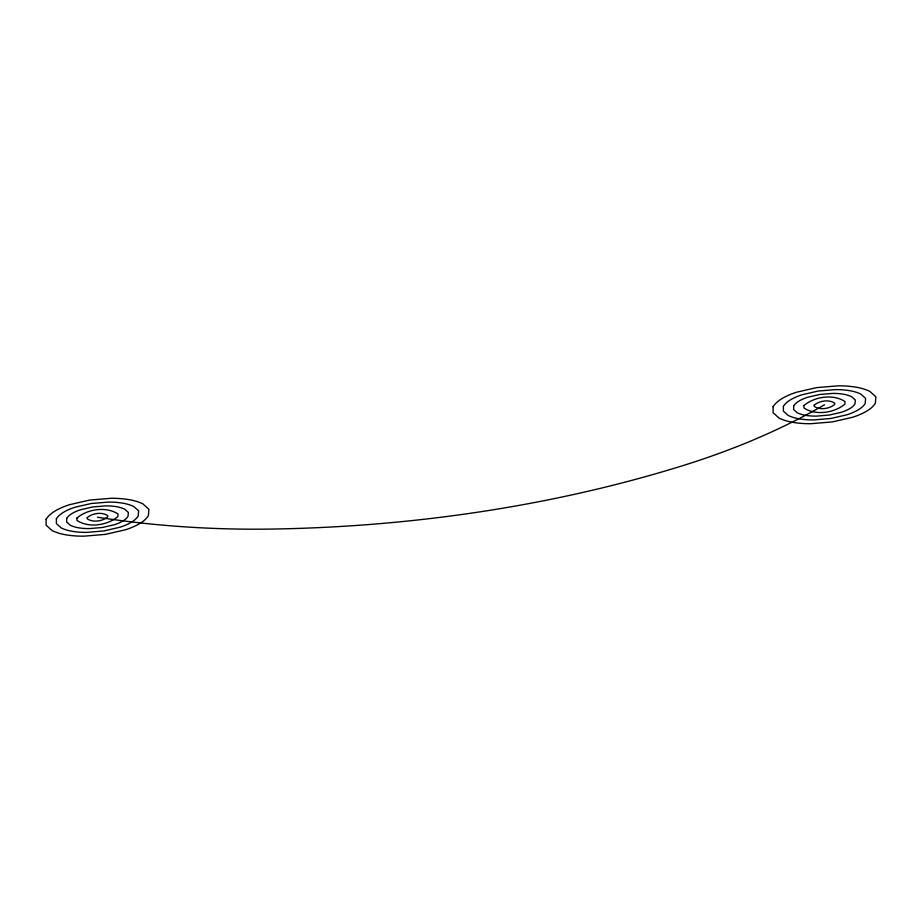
<?xml version="1.0" encoding="UTF-8"?>
<svg xmlns="http://www.w3.org/2000/svg" width="922" height="922" viewBox="0 0 922 922"><rect width="100%" height="100%" fill="white"/><g stroke="black" fill="none" stroke-linecap="round" stroke-linejoin="round"><path stroke-width="1.38" d="M824.499 404.77A608.151 351.109 0 0 1 684.182 465.207A918.75 530.438 0 0 1 271.368 529.067A608.151 351.109 0 0 1 97.502 517.23M46.112 519.178L46.1 525.183L52.208 530.657A38.828 22.416 0 0 0 66.776 534.967A60.817 35.117 0 0 0 84.167 536.155L105.454 534.368L125.45 529.77A60.817 35.117 0 0 0 139.476 523.731A38.828 22.416 0 0 0 148.35 515.778L148.915 509.278L142.795 503.804A38.828 22.416 0 0 0 128.227 499.493A60.817 35.117 0 0 0 110.847 498.306L89.549 500.093L69.565 504.691A60.817 35.117 0 0 0 55.527 510.742A41.236 23.799 0 0 0 46.112 519.178M56.392 518.786L56.38 523.592L61.267 527.972A31.06 17.933 0 0 0 72.93 531.429A48.647 28.086 0 0 0 86.829 532.374L103.863 530.945L119.86 527.257A48.647 28.086 0 0 0 131.085 522.428A31.06 17.933 0 0 0 138.185 516.066L138.634 510.869L133.736 506.489A31.06 17.933 0 0 0 122.084 503.043A48.647 28.086 0 0 0 108.174 502.098L91.14 503.527L75.155 507.204A48.647 28.086 0 0 0 63.929 512.033A32.985 19.039 0 0 0 56.392 518.786M66.672 518.394L66.661 522.002L70.326 525.286A23.304 13.45 0 0 0 79.073 527.88A36.488 21.068 0 0 0 89.503 528.583L102.273 527.511L114.27 524.756A36.488 21.068 0 0 0 122.695 521.126A23.304 13.45 0 0 0 128.02 516.366L128.354 512.459L124.677 509.175A23.304 13.45 0 0 0 115.942 506.593A36.488 21.068 0 0 0 105.511 505.878L92.73 506.95L80.744 509.705A36.488 21.068 0 0 0 72.319 513.335A24.744 14.279 0 0 0 66.672 518.394M76.941 518.014L76.941 520.411C88.593 528.248 107.263 525.459 117.843 516.654L118.074 514.05C106.341 506.19 87.509 509.002 76.941 518.014M87.221 517.622L87.221 518.821C93.041 522.739 102.388 521.345 107.678 516.942L107.782 515.64C101.927 511.71 92.511 513.116 87.221 517.622M773.097 406.706L773.085 412.722L779.205 418.196A38.828 22.416 0 0 0 793.773 422.507A60.817 35.117 0 0 0 811.153 423.694L832.451 421.907L852.435 417.309A60.817 35.117 0 0 0 866.473 411.258A38.828 22.416 0 0 0 875.347 403.317L875.9 396.817L869.792 391.343A38.828 22.416 0 0 0 855.224 387.033A60.817 35.117 0 0 0 837.833 385.845L816.546 387.632L796.55 392.23A60.817 35.117 0 0 0 782.524 398.269A41.236 23.799 0 0 0 773.097 406.706M783.377 406.325L783.366 411.131L788.264 415.511A31.06 17.933 0 0 0 799.916 418.957A48.647 28.086 0 0 0 813.826 419.902L830.86 418.473L846.845 414.796A48.647 28.086 0 0 0 858.071 409.967A31.06 17.933 0 0 0 865.17 403.606L865.62 398.408L860.733 394.028A31.06 17.933 0 0 0 849.07 390.571A48.647 28.086 0 0 0 835.171 389.626L818.137 391.055L802.14 394.743A48.647 28.086 0 0 0 790.915 399.572A32.985 19.039 0 0 0 783.377 406.325M793.658 405.934L793.646 409.541L797.323 412.826A23.304 13.45 0 0 0 806.058 415.407A36.488 21.068 0 0 0 816.489 416.122L829.27 415.05L841.256 412.295A36.488 21.068 0 0 0 849.681 408.665A23.304 13.45 0 0 0 855.005 403.894L855.339 399.998L851.674 396.714A23.304 13.45 0 0 0 842.927 394.12A36.488 21.068 0 0 0 832.497 393.417L819.727 394.489L807.73 397.244A36.488 21.068 0 0 0 799.305 400.874A24.744 14.279 0 0 0 793.658 405.934M803.938 405.542L803.926 407.95C815.578 415.787 834.249 412.998 844.829 404.193L845.059 401.589C833.327 393.729 814.495 396.529 803.938 405.542M814.218 405.161L814.218 406.36C820.038 410.278 829.374 408.884 834.664 404.481L834.779 403.179C828.913 399.249 819.497 400.655 814.218 405.161"/></g></svg>
